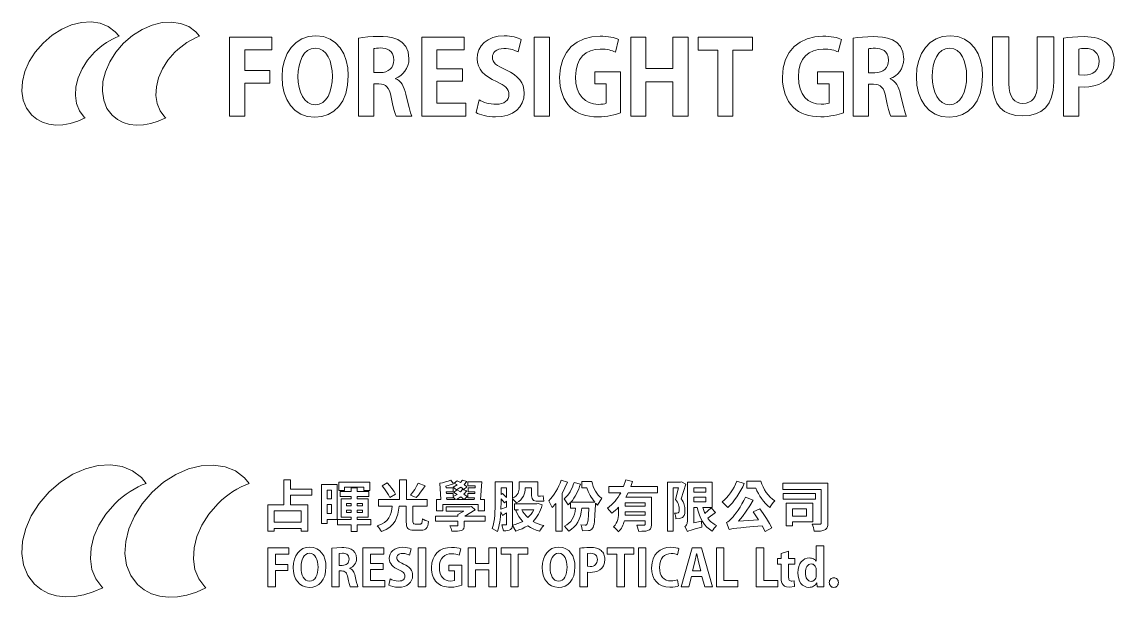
# Model space of a CAD drawing. Header units: centimetres. Extents: x -13.8 to 12.7, y -7.3 to 7.6.
# Drawn here: x -13.78 to -2.65, y -7.26 to -1.4 of the extents above; entities that cross this region are included whole.
import ezdxf

# ---------------------------------------------------------------- set-up
doc = ezdxf.new("R2010")
doc.units = ezdxf.units.CM
doc.header["$MEASUREMENT"] = 0
doc.layers.add('layer 1', color=7, linetype='Continuous')

msp = doc.modelspace()

# ---------------------------------------------------------------- linework, layer by layer
at = {"layer": 'layer 1', "color": 250, "lineweight": 9}
for points in [[(-13.14205, -2.36544), (-13.19053, -2.30147), (-13.2206, -2.22688), (-13.23269, -2.14429), (-13.22721, -2.05638), (-13.2046, -1.96578), (-13.16528, -1.87516), (-13.10967, -1.78717), (-13.0382, -1.70445), (-13.00925, -1.67702), (-12.97942, -1.65162), (-12.94881, -1.62824), (-12.91755, -1.60692), (-12.88576, -1.58768), (-12.85354, -1.57052), (-12.82103, -1.55548), (-12.78832, -1.54257), (-12.82708, -1.49597), (-12.89821, -1.44222), (-12.9812, -1.40885), (-13.07309, -1.39539), (-13.17091, -1.40141), (-13.27172, -1.42644), (-13.37254, -1.47002), (-13.47043, -1.5317), (-13.56242, -1.61101), (-13.64191, -1.70299), (-13.70374, -1.80082), (-13.74745, -1.90158), (-13.77258, -2.0023), (-13.77864, -2.10003), (-13.7652, -2.19182), (-13.73178, -2.27472), (-13.67793, -2.34577), (-13.62593, -2.38787), (-13.56693, -2.41853), (-13.50213, -2.43791), (-13.43277, -2.44623), (-13.36008, -2.44368), (-13.28529, -2.43044), (-13.20959, -2.40671), (-13.13425, -2.37269), (-13.14205, -2.36544)], [(-12.32202, -2.36565), (-12.37053, -2.30171), (-12.40062, -2.2271), (-12.41274, -2.1445), (-12.40728, -2.05655), (-12.38467, -1.96592), (-12.34534, -1.87528), (-12.28969, -1.78726), (-12.21817, -1.70455), (-12.18937, -1.67717), (-12.15961, -1.65182), (-12.12904, -1.62849), (-12.09781, -1.6072), (-12.06602, -1.58796), (-12.03383, -1.57079), (-12.00137, -1.55569), (-11.96878, -1.54269), (-12.00615, -1.49765), (-12.07729, -1.44388), (-12.16029, -1.4105), (-12.25218, -1.39707), (-12.35004, -1.40311), (-12.45086, -1.42817), (-12.55172, -1.47177), (-12.64965, -1.53345), (-12.74168, -1.61276), (-12.82111, -1.70461), (-12.88289, -1.80238), (-12.92657, -1.90311), (-12.95167, -2.00382), (-12.95775, -2.10157), (-12.94434, -2.19337), (-12.91097, -2.27629), (-12.85719, -2.34735), (-12.80518, -2.38955), (-12.7461, -2.42024), (-12.6812, -2.43963), (-12.61172, -2.44791), (-12.5389, -2.44529), (-12.46399, -2.43197), (-12.38822, -2.40815), (-12.31285, -2.37404), (-12.32202, -2.36565)], [(-11.66241, -2.35446), (-11.66241, -1.54967), (-11.23143, -1.54967), (-11.23143, -1.67941), (-11.50765, -1.67941), (-11.50765, -1.89196), (-11.25026, -1.89196), (-11.25026, -2.01847), (-11.50765, -2.01847), (-11.50765, -2.35446), (-11.66241, -2.35446)], [(-10.45189, -1.94222), (-10.45841, -2.04089), (-10.47729, -2.12666), (-10.50754, -2.19946), (-10.54817, -2.25919), (-10.59816, -2.3058), (-10.65652, -2.33918), (-10.72225, -2.35927), (-10.79434, -2.36599), (-10.86958, -2.35789), (-10.93587, -2.33454), (-10.99286, -2.29738), (-11.04024, -2.24784), (-11.07768, -2.18735), (-11.10482, -2.11735), (-11.12136, -2.03925), (-11.12694, -1.95451), (-11.1208, -1.86751), (-11.10283, -1.78779), (-11.07369, -1.71669), (-11.03405, -1.65552), (-10.98456, -1.60563), (-10.9259, -1.56836), (-10.85871, -1.54501), (-10.78368, -1.53694), (-10.70554, -1.54554), (-10.63796, -1.57004), (-10.58091, -1.6085), (-10.53434, -1.65898), (-10.49819, -1.71954), (-10.47243, -1.78823), (-10.45701, -1.86309), (-10.45189, -1.94222)], [(-9.9714, -1.97449), (-9.9513, -1.98419), (-9.93343, -1.99689), (-9.91764, -2.01253), (-9.90377, -2.03105), (-9.89168, -2.05237), (-9.88119, -2.07642), (-9.87215, -2.10316), (-9.86442, -2.1325), (-9.84758, -2.20306), (-9.83181, -2.26778), (-9.82442, -2.29598), (-9.8174, -2.32036), (-9.81079, -2.34011), (-9.80463, -2.35446), (-9.96397, -2.35446), (-9.97402, -2.32858), (-9.98639, -2.28696), (-10.00011, -2.23141), (-10.01422, -2.16372), (-10.02266, -2.12817), (-10.0325, -2.09885), (-10.0441, -2.07527), (-10.05782, -2.05701), (-10.07398, -2.04359), (-10.09298, -2.03457), (-10.11514, -2.02948), (-10.14082, -2.0279), (-10.19317, -2.0279), (-10.19317, -2.35446), (-10.34659, -2.35446), (-10.34659, -1.55998), (-10.30291, -1.55339), (-10.25268, -1.54815), (-10.19762, -1.54466), (-10.13948, -1.5434), (-10.0972, -1.54435), (-10.04885, -1.54872), (-9.99803, -1.55871), (-9.94837, -1.57659), (-9.90347, -1.60458), (-9.86693, -1.64491), (-9.84235, -1.69983), (-9.83337, -1.77156), (-9.8362, -1.80712), (-9.84433, -1.84008), (-9.85716, -1.87022), (-9.87411, -1.89733), (-9.89459, -1.9212), (-9.91802, -1.94164), (-9.94382, -1.95842), (-9.9714, -1.97134), (-9.9714, -1.97449)], [(-9.2541, -2.35446), (-9.70393, -2.35446), (-9.70393, -1.54967), (-9.27085, -1.54967), (-9.27085, -1.67941), (-9.54934, -1.67941), (-9.54934, -1.87408), (-9.28665, -1.87408), (-9.28665, -2.00085), (-9.54934, -2.00085), (-9.54934, -2.22425), (-9.2541, -2.22425), (-9.2541, -2.35446)], [(-8.72152, -1.70133), (-8.74689, -1.6897), (-8.7796, -1.67854), (-8.79857, -1.67386), (-8.8192, -1.67015), (-8.84144, -1.66772), (-8.86524, -1.66684), (-8.89376, -1.66882), (-8.91816, -1.67442), (-8.93853, -1.68312), (-8.95497, -1.69445), (-8.96758, -1.70788), (-8.97648, -1.72291), (-8.98173, -1.73903), (-8.98346, -1.75575), (-8.98156, -1.77589), (-8.97571, -1.7937), (-8.96569, -1.80977), (-8.95129, -1.82469), (-8.93228, -1.83905), (-8.90845, -1.85344), (-8.87957, -1.86844), (-8.84543, -1.88464), (-8.80041, -1.90704), (-8.76192, -1.93118), (-8.72978, -1.95723), (-8.70383, -1.98535), (-8.68393, -2.01572), (-8.66991, -2.04853), (-8.66162, -2.08394), (-8.65889, -2.12211), (-8.66381, -2.1728), (-8.67838, -2.21916), (-8.70231, -2.26044), (-8.73531, -2.29589), (-8.7771, -2.32476), (-8.82737, -2.34631), (-8.88585, -2.35978), (-8.95224, -2.36444), (-8.98203, -2.36348), (-9.01139, -2.36072), (-9.03979, -2.35641), (-9.06675, -2.35078), (-9.09174, -2.34406), (-9.11426, -2.33647), (-9.1338, -2.32825), (-9.14984, -2.31963), (-9.11956, -2.19016), (-9.10275, -2.19932), (-9.08391, -2.2078), (-9.06336, -2.21546), (-9.04141, -2.22211), (-9.01838, -2.22758), (-8.99459, -2.23169), (-8.97034, -2.23429), (-8.94597, -2.2352), (-8.91564, -2.23332), (-8.88923, -2.22786), (-8.86677, -2.21908), (-8.8483, -2.20726), (-8.83387, -2.19265), (-8.82351, -2.17552), (-8.81726, -2.15615), (-8.81517, -2.13479), (-8.81699, -2.11419), (-8.82256, -2.09543), (-8.832, -2.07821), (-8.84549, -2.0622), (-8.86318, -2.04708), (-8.88521, -2.03255), (-8.91173, -2.01826), (-8.9429, -2.00392), (-8.9861, -1.98319), (-9.02468, -1.96024), (-9.05828, -1.93497), (-9.08654, -1.90733), (-9.10913, -1.87724), (-9.1257, -1.84464), (-9.1359, -1.80943), (-9.13937, -1.77156), (-9.13459, -1.72363), (-9.1205, -1.6794), (-9.09749, -1.63971), (-9.06594, -1.60536), (-9.02623, -1.57721), (-8.97875, -1.55608), (-8.92388, -1.54279), (-8.86201, -1.53818), (-8.83432, -1.53897), (-8.80826, -1.54124), (-8.78389, -1.54477), (-8.76126, -1.54938), (-8.74043, -1.5549), (-8.72146, -1.56109), (-8.70443, -1.5678), (-8.68936, -1.57481), (-8.72152, -1.70133)], [(-8.55623, -1.54967), (-8.40165, -1.54967), (-8.40165, -2.35446), (-8.55623, -2.35446), (-8.55623, -1.54967)], [(-7.67697, -2.32294), (-7.69665, -2.32985), (-7.71992, -2.33679), (-7.74629, -2.34348), (-7.77522, -2.34962), (-7.80619, -2.3549), (-7.83869, -2.35905), (-7.87219, -2.36176), (-7.90618, -2.36272), (-7.95065, -2.36124), (-7.99246, -2.35676), (-8.03165, -2.34923), (-8.06826, -2.33861), (-8.10233, -2.32486), (-8.13392, -2.30792), (-8.16307, -2.28776), (-8.18981, -2.26432), (-8.21427, -2.23689), (-8.2359, -2.20583), (-8.25454, -2.17141), (-8.27009, -2.13392), (-8.28241, -2.09363), (-8.29137, -2.0508), (-8.29684, -2.00573), (-8.29869, -1.95868), (-8.29045, -1.86262), (-8.26676, -1.77867), (-8.22917, -1.70706), (-8.1792, -1.64799), (-8.11839, -1.60168), (-8.04829, -1.56833), (-7.97044, -1.54817), (-7.88637, -1.54141), (-7.85635, -1.54206), (-7.82782, -1.54396), (-7.80093, -1.54698), (-7.77588, -1.551), (-7.75284, -1.55591), (-7.73199, -1.56159), (-7.71349, -1.56794), (-7.69752, -1.57481), (-7.73046, -1.70246), (-7.74464, -1.69635), (-7.7599, -1.69075), (-7.77641, -1.68574), (-7.79436, -1.68142), (-7.81392, -1.67789), (-7.83528, -1.67526), (-7.85861, -1.6736), (-7.8841, -1.67303), (-7.93609, -1.6772), (-7.98395, -1.68985), (-8.02683, -1.71118), (-8.06387, -1.7414), (-8.09418, -1.78075), (-8.11691, -1.82941), (-8.13118, -1.8876), (-8.13613, -1.95554), (-8.13161, -2.02116), (-8.11855, -2.07806), (-8.09773, -2.12626), (-8.06991, -2.16572), (-8.03584, -2.19643), (-7.99631, -2.21839), (-7.95207, -2.23157), (-7.90389, -2.23597), (-7.87751, -2.23501), (-7.85517, -2.23243), (-7.83731, -2.22869), (-7.82431, -2.22425), (-7.82431, -2.0279), (-7.94063, -2.0279), (-7.94063, -1.90527), (-7.67697, -1.90527), (-7.67697, -2.32294)], [(-6.98926, -2.35446), (-7.14423, -2.35446), (-7.14423, -2.00781), (-7.41872, -2.00781), (-7.41872, -2.35446), (-7.57331, -2.35446), (-7.57331, -1.54967), (-7.41872, -1.54967), (-7.41872, -1.87094), (-7.14423, -1.87094), (-7.14423, -1.54967), (-6.98926, -1.54967), (-6.98926, -2.35446)], [(-6.33415, -1.6835), (-6.53307, -1.6835), (-6.53307, -2.35446), (-6.68765, -2.35446), (-6.68765, -1.6835), (-6.88564, -1.6835), (-6.88564, -1.54967), (-6.33415, -1.54967), (-6.33415, -1.6835)], [(-5.40563, -2.32234), (-5.42531, -2.32925), (-5.44858, -2.33619), (-5.47495, -2.34288), (-5.50388, -2.34902), (-5.53485, -2.35431), (-5.56735, -2.35846), (-5.60085, -2.36116), (-5.63484, -2.36213), (-5.67932, -2.36064), (-5.72112, -2.35616), (-5.76031, -2.34863), (-5.79692, -2.33802), (-5.831, -2.32425), (-5.86259, -2.30732), (-5.89174, -2.28715), (-5.91848, -2.26371), (-5.94294, -2.23628), (-5.96457, -2.20522), (-5.98321, -2.17081), (-5.99876, -2.13331), (-6.01108, -2.09302), (-6.02004, -2.0502), (-6.02551, -2.00512), (-6.02736, -1.95808), (-6.01912, -1.86201), (-5.99543, -1.77806), (-5.95784, -1.70645), (-5.90787, -1.64739), (-5.84706, -1.60107), (-5.77696, -1.56773), (-5.6991, -1.54757), (-5.61503, -1.5408), (-5.58501, -1.54146), (-5.55648, -1.54335), (-5.52959, -1.54637), (-5.50455, -1.55039), (-5.48151, -1.5553), (-5.46065, -1.56099), (-5.44215, -1.56732), (-5.42619, -1.5742), (-5.45912, -1.70185), (-5.4733, -1.69575), (-5.48856, -1.69014), (-5.50507, -1.68513), (-5.52302, -1.68082), (-5.54258, -1.67729), (-5.56394, -1.67465), (-5.58728, -1.67299), (-5.61276, -1.67242), (-5.66475, -1.67659), (-5.71262, -1.68923), (-5.7555, -1.71056), (-5.79253, -1.7408), (-5.82285, -1.78013), (-5.84557, -1.82879), (-5.85984, -1.88699), (-5.86479, -1.95493), (-5.86027, -2.02054), (-5.84721, -2.07746), (-5.82639, -2.12565), (-5.79857, -2.16511), (-5.76451, -2.19582), (-5.72497, -2.21778), (-5.68073, -2.23097), (-5.63255, -2.23536), (-5.60617, -2.23441), (-5.58384, -2.23183), (-5.56597, -2.22809), (-5.55298, -2.22365), (-5.55298, -2.02728), (-5.6693, -2.02728), (-5.6693, -1.90467), (-5.40563, -1.90467), (-5.40563, -2.32234)], [(-4.93017, -1.97702), (-4.91007, -1.98672), (-4.8922, -1.99942), (-4.87641, -2.01506), (-4.86256, -2.03357), (-4.85045, -2.05489), (-4.83996, -2.07895), (-4.83093, -2.10569), (-4.82319, -2.13503), (-4.80635, -2.20559), (-4.79059, -2.27032), (-4.78319, -2.29852), (-4.77617, -2.32289), (-4.76956, -2.34265), (-4.7634, -2.357), (-4.92274, -2.357), (-4.9328, -2.33111), (-4.94516, -2.28949), (-4.95888, -2.23394), (-4.97299, -2.16625), (-4.98143, -2.1307), (-4.99128, -2.10137), (-5.00288, -2.0778), (-5.01659, -2.05953), (-5.03276, -2.04611), (-5.05175, -2.03709), (-5.07391, -2.032), (-5.09959, -2.03042), (-5.15195, -2.03042), (-5.15195, -2.357), (-5.30538, -2.357), (-5.30538, -1.5625), (-5.2617, -1.55592), (-5.21146, -1.55067), (-5.1564, -1.54719), (-5.09827, -1.54593), (-5.05598, -1.54688), (-5.00762, -1.55124), (-4.95681, -1.56124), (-4.90715, -1.57912), (-4.86224, -1.6071), (-4.8257, -1.64743), (-4.80113, -1.70235), (-4.79214, -1.77408), (-4.79497, -1.80964), (-4.8031, -1.84261), (-4.81593, -1.87274), (-4.83288, -1.89986), (-4.85337, -1.92373), (-4.87679, -1.94417), (-4.90259, -1.96095), (-4.93017, -1.97387), (-4.93017, -1.97702)], [(-3.98813, -1.94222), (-3.99463, -2.04089), (-4.01348, -2.12666), (-4.04367, -2.19946), (-4.08422, -2.25919), (-4.13414, -2.3058), (-4.19244, -2.33918), (-4.25812, -2.35927), (-4.3302, -2.36599), (-4.4055, -2.35789), (-4.47185, -2.33454), (-4.52891, -2.29738), (-4.57635, -2.24784), (-4.61383, -2.18735), (-4.64101, -2.11735), (-4.65756, -2.03925), (-4.66315, -1.95451), (-4.65704, -1.86751), (-4.63911, -1.78779), (-4.61002, -1.71668), (-4.57043, -1.65552), (-4.52097, -1.60563), (-4.4623, -1.56835), (-4.39507, -1.545), (-4.31992, -1.53693), (-4.24161, -1.54553), (-4.17396, -1.57004), (-4.11689, -1.6085), (-4.07036, -1.65898), (-4.03429, -1.71953), (-4.0086, -1.78822), (-3.99324, -1.86309), (-3.98813, -1.94222)], [(-3.43015, -1.54874), (-3.43015, -2.02374), (-3.43271, -2.07358), (-3.44024, -2.11585), (-3.4525, -2.15083), (-3.46923, -2.17882), (-3.49023, -2.2001), (-3.51522, -2.21494), (-3.544, -2.22364), (-3.5763, -2.22647), (-3.6072, -2.22355), (-3.63512, -2.21464), (-3.65967, -2.19954), (-3.68054, -2.17803), (-3.69737, -2.14991), (-3.70982, -2.11496), (-3.71755, -2.07297), (-3.7202, -2.02374), (-3.7202, -1.54874), (-3.88787, -1.54874), (-3.88787, -2.01013), (-3.88272, -2.09274), (-3.86746, -2.16354), (-3.84241, -2.22279), (-3.80786, -2.27073), (-3.76412, -2.3076), (-3.7115, -2.33364), (-3.65031, -2.34908), (-3.58084, -2.35417), (-3.51055, -2.349), (-3.44792, -2.33333), (-3.39347, -2.307), (-3.34773, -2.26982), (-3.31122, -2.22163), (-3.28449, -2.16223), (-3.26806, -2.09144), (-3.26247, -2.00909), (-3.26247, -1.54874), (-3.43015, -1.54874)], [(-3.1622, -1.5625), (-3.12092, -1.55592), (-3.07258, -1.55067), (-3.01699, -1.54719), (-2.95396, -1.54593), (-2.91708, -1.54686), (-2.88256, -1.54969), (-2.85039, -1.55448), (-2.82057, -1.56129), (-2.7931, -1.57018), (-2.76798, -1.58118), (-2.7452, -1.59436), (-2.72476, -1.60979), (-2.70776, -1.62619), (-2.69258, -1.64465), (-2.67933, -1.66501), (-2.66817, -1.68711), (-2.65925, -1.7108), (-2.65269, -1.73591), (-2.64865, -1.76228), (-2.64727, -1.78977), (-2.65543, -1.8647), (-2.67795, -1.92501), (-2.71193, -1.97211), (-2.75447, -2.00746), (-2.80266, -2.03247), (-2.85359, -2.04857), (-2.90436, -2.05718), (-2.95206, -2.05973), (-3.00819, -2.05565), (-3.00819, -2.357), (-3.1622, -2.357), (-3.1622, -1.5625)], [(-10.96453, -1.95156), (-10.96168, -2.00925), (-10.9532, -2.06313), (-10.93917, -2.11199), (-10.91968, -2.15463), (-10.89484, -2.18988), (-10.86471, -2.21654), (-10.82941, -2.2334), (-10.78901, -2.23929), (-10.74833, -2.23343), (-10.71296, -2.21663), (-10.68295, -2.19), (-10.65831, -2.15466), (-10.63909, -2.11172), (-10.62532, -2.06232), (-10.61703, -2.00757), (-10.61426, -1.9486), (-10.61687, -1.89392), (-10.62476, -1.84171), (-10.63802, -1.79347), (-10.65674, -1.75068), (-10.68099, -1.71481), (-10.71087, -1.68736), (-10.74648, -1.66979), (-10.78788, -1.66361), (-10.83029, -1.66994), (-10.86664, -1.68787), (-10.89707, -1.71584), (-10.92168, -1.75229), (-10.94062, -1.79565), (-10.95398, -1.84435), (-10.96192, -1.89685), (-10.96453, -1.95156)], [(-10.12901, -1.91271), (-10.09781, -1.91037), (-10.07002, -1.90353), (-10.0459, -1.8925), (-10.02564, -1.8776), (-10.00949, -1.85912), (-9.99767, -1.83735), (-9.99041, -1.8126), (-9.98794, -1.78518), (-9.99138, -1.75005), (-10.00093, -1.72204), (-10.01545, -1.70041), (-10.03376, -1.6844), (-10.05473, -1.67325), (-10.07719, -1.66623), (-10.09999, -1.66256), (-10.12197, -1.66151), (-10.14575, -1.6619), (-10.16563, -1.66312), (-10.18148, -1.66518), (-10.19317, -1.66809), (-10.19317, -1.91271), (-10.12901, -1.91271)], [(-5.08779, -1.91524), (-5.05658, -1.91289), (-5.02881, -1.90606), (-5.00467, -1.89503), (-4.98441, -1.88013), (-4.96826, -1.86164), (-4.95645, -1.83987), (-4.94919, -1.81513), (-4.94672, -1.7877), (-4.95017, -1.75257), (-4.95971, -1.72456), (-4.97423, -1.70293), (-4.99254, -1.68692), (-5.01351, -1.67578), (-5.03597, -1.66876), (-5.05877, -1.66509), (-5.08076, -1.66403), (-5.10453, -1.66443), (-5.12441, -1.66564), (-5.14026, -1.66769), (-5.15195, -1.67061), (-5.15195, -1.91524), (-5.08779, -1.91524)], [(-4.50078, -1.95156), (-4.4979, -2.00925), (-4.48934, -2.06313), (-4.47522, -2.11199), (-4.45564, -2.15463), (-4.43074, -2.18988), (-4.40063, -2.21654), (-4.36543, -2.2334), (-4.32525, -2.23929), (-4.28468, -2.23343), (-4.24937, -2.21663), (-4.21935, -2.19), (-4.1947, -2.15466), (-4.17543, -2.11172), (-4.16162, -2.06232), (-4.15329, -2.00757), (-4.15051, -1.9486), (-4.15311, -1.89392), (-4.16095, -1.84171), (-4.17414, -1.79347), (-4.19279, -1.75067), (-4.21698, -1.71481), (-4.24679, -1.68735), (-4.28235, -1.66978), (-4.32374, -1.6636), (-4.36638, -1.66993), (-4.40289, -1.68786), (-4.43339, -1.71584), (-4.45802, -1.75229), (-4.47694, -1.79565), (-4.49029, -1.84435), (-4.49818, -1.89685), (-4.50078, -1.95156)], [(-3.00819, -1.93408), (-2.95396, -1.93836), (-2.91969, -1.93584), (-2.88938, -1.92847), (-2.86323, -1.91651), (-2.84142, -1.90021), (-2.82414, -1.87985), (-2.81156, -1.85569), (-2.80388, -1.82799), (-2.80128, -1.79701), (-2.80378, -1.76674), (-2.8111, -1.74035), (-2.82299, -1.71787), (-2.83916, -1.69938), (-2.85937, -1.68491), (-2.88335, -1.67451), (-2.91085, -1.66824), (-2.94159, -1.66613), (-2.9634, -1.66669), (-2.98161, -1.66812), (-2.99645, -1.67011), (-3.00819, -1.67232), (-3.00819, -1.93408)], [(-12.96371, -7.14956), (-13.02576, -7.06769), (-13.06425, -6.9722), (-13.07971, -6.8665), (-13.07271, -6.75397), (-13.04376, -6.63801), (-12.99344, -6.52201), (-12.92227, -6.40938), (-12.83079, -6.3035), (-12.79373, -6.2684), (-12.75554, -6.23588), (-12.71636, -6.20597), (-12.67636, -6.17867), (-12.63565, -6.15404), (-12.59442, -6.13208), (-12.5528, -6.11284), (-12.51094, -6.09631), (-12.56055, -6.03666), (-12.6516, -5.96786), (-12.75782, -5.92514), (-12.87543, -5.90792), (-13.00065, -5.91563), (-13.12968, -5.94766), (-13.25874, -6.00344), (-13.38403, -6.08238), (-13.50178, -6.18391), (-13.60352, -6.30163), (-13.68267, -6.42686), (-13.73862, -6.55583), (-13.77078, -6.68475), (-13.77854, -6.80985), (-13.76134, -6.92734), (-13.71856, -7.03345), (-13.64963, -7.12439), (-13.58307, -7.17828), (-13.50754, -7.21751), (-13.42461, -7.24233), (-13.33584, -7.25298), (-13.2428, -7.24972), (-13.14705, -7.23277), (-13.05017, -7.2024), (-12.95372, -7.15886), (-12.96371, -7.14956)], [(-11.91407, -7.14984), (-11.97616, -7.06799), (-12.01469, -6.9725), (-12.03019, -6.86677), (-12.0232, -6.7542), (-11.99427, -6.6382), (-11.94392, -6.52216), (-11.87271, -6.40951), (-11.78116, -6.30363), (-11.74428, -6.2686), (-11.7062, -6.23614), (-11.66707, -6.20627), (-11.62708, -6.17903), (-11.5864, -6.15441), (-11.54519, -6.13243), (-11.50364, -6.11311), (-11.46193, -6.09646), (-11.50977, -6.03881), (-11.60083, -5.96997), (-11.70706, -5.92726), (-11.8247, -5.91006), (-11.94993, -5.91781), (-12.079, -5.94987), (-12.2081, -6.00568), (-12.33344, -6.08464), (-12.45124, -6.18615), (-12.5529, -6.30372), (-12.63198, -6.42886), (-12.68789, -6.55779), (-12.72003, -6.68671), (-12.72781, -6.81181), (-12.71064, -6.92933), (-12.66793, -7.03546), (-12.59909, -7.12641), (-12.53251, -7.18043), (-12.4569, -7.21972), (-12.37383, -7.24454), (-12.28489, -7.25513), (-12.19169, -7.25178), (-12.09581, -7.23473), (-11.99882, -7.20424), (-11.90234, -7.16057), (-11.91407, -7.14984)], [(-10.82479, -6.21751), (-10.82479, -6.15468), (-11.03963, -6.15468), (-11.03963, -6.06157), (-11.10861, -6.06157), (-11.10861, -6.31455), (-11.27185, -6.31455), (-11.27185, -6.58323), (-11.20622, -6.58323), (-11.20622, -6.55519), (-10.93361, -6.55519), (-10.93361, -6.58155), (-10.86462, -6.58155), (-10.86462, -6.31455), (-11.03963, -6.31455), (-11.03963, -6.21751), (-10.82479, -6.21751)], [(-10.56485, -6.10645), (-10.72472, -6.10645), (-10.72472, -6.50583), (-10.66638, -6.50583), (-10.66638, -6.46264), (-10.56485, -6.46264), (-10.56485, -6.10645)], [(-10.48969, -6.13337), (-10.29448, -6.13337), (-10.29448, -6.17039), (-10.23166, -6.17039), (-10.23166, -6.08233), (-10.54914, -6.08233), (-10.54914, -6.17039), (-10.48969, -6.17039), (-10.48969, -6.13337)], [(-9.77091, -6.51031), (-9.78237, -6.50964), (-9.789, -6.50667), (-9.79205, -6.4999), (-9.79278, -6.48788), (-9.79278, -6.32689), (-9.64751, -6.32689), (-9.64751, -6.26182), (-9.8601, -6.26182), (-9.8601, -6.05933), (-9.93077, -6.05933), (-9.93077, -6.26182), (-10.1428, -6.26182), (-10.1428, -6.32689), (-10.00537, -6.32689), (-10.00903, -6.36018), (-10.01484, -6.39143), (-10.02389, -6.42049), (-10.03728, -6.44729), (-10.05611, -6.47168), (-10.0815, -6.49357), (-10.11451, -6.51284), (-10.15627, -6.52938), (-10.14426, -6.54157), (-10.13257, -6.55659), (-10.12234, -6.57245), (-10.11476, -6.58716), (-10.0669, -6.56576), (-10.02857, -6.54081), (-9.99863, -6.5125), (-9.97593, -6.48101), (-9.95933, -6.44651), (-9.94769, -6.40921), (-9.93986, -6.36928), (-9.9347, -6.32689), (-9.86122, -6.32689), (-9.86122, -6.48844), (-9.86042, -6.5108), (-9.85776, -6.5293), (-9.85284, -6.54418), (-9.8453, -6.55575), (-9.83474, -6.56426), (-9.82075, -6.57), (-9.80297, -6.57324), (-9.781, -6.57426), (-9.71089, -6.57426), (-9.69346, -6.57325), (-9.67886, -6.57), (-9.66679, -6.56414), (-9.65697, -6.55533), (-9.64913, -6.5432), (-9.64297, -6.5274), (-9.63823, -6.50758), (-9.63461, -6.48338), (-9.65032, -6.4792), (-9.66735, -6.47301), (-9.68343, -6.46557), (-9.69631, -6.45759), (-9.69837, -6.48475), (-9.70185, -6.50078), (-9.70443, -6.50546), (-9.70774, -6.50838), (-9.71191, -6.50989), (-9.71706, -6.51031), (-9.77091, -6.51031)], [(-9.96948, -6.20573), (-9.98547, -6.1795), (-10.00657, -6.14985), (-10.03029, -6.11967), (-10.05417, -6.09186), (-10.10747, -6.12271), (-10.08421, -6.1524), (-10.06147, -6.18399), (-10.04168, -6.21452), (-10.02726, -6.24106), (-9.96948, -6.20573)], [(-9.73894, -6.09523), (-9.75532, -6.12599), (-9.7754, -6.15833), (-9.79715, -6.1894), (-9.81859, -6.21638), (-9.76026, -6.2405), (-9.73815, -6.21545), (-9.71468, -6.18603), (-9.691, -6.15398), (-9.66826, -6.12103), (-9.73894, -6.09523)], [(-9.4891, -6.31006), (-9.12898, -6.31006), (-9.12898, -6.37682), (-9.06279, -6.37682), (-9.06279, -6.26182), (-9.1043, -6.26182), (-9.09252, -6.07952), (-9.23331, -6.07952), (-9.23331, -6.12159), (-9.15759, -6.12159), (-9.15871, -6.14011), (-9.22995, -6.14011), (-9.22995, -6.18161), (-9.16152, -6.18161), (-9.16263, -6.20068), (-9.23275, -6.20068), (-9.23275, -6.24219), (-9.16656, -6.24219), (-9.1688, -6.26182), (-9.35054, -6.26182), (-9.30512, -6.23266), (-9.27258, -6.26014), (-9.23948, -6.23097), (-9.27314, -6.20517), (-9.24341, -6.17152), (-9.28716, -6.15862), (-9.3096, -6.18217), (-9.34437, -6.1631), (-9.37522, -6.18947), (-9.34381, -6.20798), (-9.38308, -6.22929), (-9.38308, -6.20068), (-9.45207, -6.20068), (-9.4532, -6.18161), (-9.3842, -6.18161), (-9.3842, -6.14011), (-9.45544, -6.14011), (-9.45656, -6.12383), (-9.38027, -6.10252), (-9.4072, -6.06382), (-9.43271, -6.07244), (-9.46238, -6.08141), (-9.49278, -6.08945), (-9.52051, -6.09523), (-9.51041, -6.26182), (-9.55248, -6.26182), (-9.55248, -6.37682), (-9.4891, -6.37682), (-9.4891, -6.31006)], [(-9.24285, -6.13056), (-9.27202, -6.10813), (-9.24397, -6.07728), (-9.28772, -6.06438), (-9.30791, -6.08681), (-9.34214, -6.06886), (-9.37186, -6.09467), (-9.34157, -6.11149), (-9.3842, -6.13337), (-9.34942, -6.1631), (-9.30399, -6.13505), (-9.27482, -6.15862), (-9.24285, -6.13056)], [(-8.51847, -6.30053), (-8.53081, -6.30333), (-8.7591, -6.30333), (-8.7591, -6.36559), (-8.71872, -6.36559), (-8.7462, -6.37401), (-8.73127, -6.40419), (-8.71429, -6.43249), (-8.69532, -6.45888), (-8.6744, -6.48338), (-8.69836, -6.49569), (-8.72383, -6.50646), (-8.75067, -6.51566), (-8.77873, -6.52321), (-8.77817, -6.51031), (-8.77817, -6.25397), (-8.73947, -6.29548), (-8.71451, -6.28034), (-8.69444, -6.26337), (-8.67878, -6.24492), (-8.66704, -6.22536), (-8.65875, -6.20507), (-8.65341, -6.18441), (-8.65057, -6.16376), (-8.64972, -6.14347), (-8.64972, -6.1429), (-8.58409, -6.1429), (-8.58409, -6.20292), (-8.58353, -6.22166), (-8.58159, -6.23756), (-8.57791, -6.25073), (-8.5721, -6.26126), (-8.5638, -6.26927), (-8.55262, -6.27486), (-8.53819, -6.27814), (-8.52014, -6.27921), (-8.49154, -6.27921), (-8.45956, -6.27585), (-8.46461, -6.22255), (-8.4921, -6.22649), (-8.51397, -6.22649), (-8.51804, -6.22527), (-8.52042, -6.22137), (-8.52155, -6.21442), (-8.52183, -6.20404), (-8.52183, -6.0812), (-8.7103, -6.0812), (-8.7103, -6.14122), (-8.71073, -6.15505), (-8.71239, -6.16909), (-8.7158, -6.18316), (-8.72152, -6.19711), (-8.73007, -6.21077), (-8.74201, -6.22397), (-8.75786, -6.23655), (-8.77817, -6.24836), (-8.77817, -6.08064), (-8.95487, -6.08064), (-8.95487, -6.28426), (-8.955, -6.31607), (-8.95559, -6.35), (-8.95694, -6.38529), (-8.95935, -6.42112), (-8.96313, -6.45676), (-8.96859, -6.4914), (-8.97602, -6.52428), (-8.98572, -6.55463), (-8.93242, -6.58491), (-8.92497, -6.5634), (-8.91855, -6.54029), (-8.91309, -6.51589), (-8.90852, -6.49047), (-8.90174, -6.43781), (-8.89765, -6.38466), (-8.88138, -6.42505), (-8.83819, -6.39756), (-8.83819, -6.50919), (-8.83864, -6.51343), (-8.84008, -6.5162), (-8.84269, -6.51771), (-8.8466, -6.51817), (-8.887, -6.51761), (-8.87016, -6.57987), (-8.84761, -6.57944), (-8.82852, -6.57769), (-8.81259, -6.57395), (-8.79949, -6.56753), (-8.7908, -6.56025), (-8.78469, -6.55097), (-8.7808, -6.5396), (-8.77873, -6.52602), (-8.74564, -6.58155), (-8.71242, -6.5707), (-8.68092, -6.55821), (-8.65121, -6.54393), (-8.62336, -6.5277), (-8.59662, -6.54482), (-8.56769, -6.55995), (-8.53643, -6.57298), (-8.50275, -6.58379), (-8.49436, -6.5694), (-8.48355, -6.55364), (-8.47168, -6.53852), (-8.46013, -6.52602), (-8.48977, -6.51804), (-8.51797, -6.50842), (-8.54461, -6.49723), (-8.5695, -6.48451), (-8.554, -6.46796), (-8.53949, -6.45025), (-8.52604, -6.43131), (-8.51369, -6.4111), (-8.5025, -6.38954), (-8.49252, -6.36658), (-8.4838, -6.34217), (-8.47639, -6.31623), (-8.51847, -6.30053)], [(-8.28096, -6.06269), (-8.29244, -6.09269), (-8.30568, -6.1223), (-8.32044, -6.15119), (-8.3365, -6.17901), (-8.35359, -6.20545), (-8.37151, -6.23016), (-8.39001, -6.2528), (-8.40885, -6.27304), (-8.37295, -6.3426), (-8.33762, -6.30109), (-8.33762, -6.58379), (-8.27199, -6.58379), (-8.27199, -6.19956), (-8.21814, -6.08289), (-8.28096, -6.06269)], [(-8.07173, -6.07728), (-8.07173, -6.14122), (-8.02181, -6.14122), (-8.0061, -6.18004), (-7.98697, -6.21828), (-7.97623, -6.23681), (-7.96478, -6.25473), (-7.95266, -6.27192), (-7.93991, -6.28819), (-8.18392, -6.28819), (-8.16816, -6.26907), (-8.15328, -6.24846), (-8.13935, -6.22651), (-8.12643, -6.20341), (-8.11455, -6.17935), (-8.10378, -6.15448), (-8.09417, -6.129), (-8.08576, -6.10308), (-8.15138, -6.08625), (-8.15928, -6.11119), (-8.16864, -6.13541), (-8.17938, -6.15869), (-8.19142, -6.18084), (-8.2047, -6.20164), (-8.21914, -6.2209), (-8.23468, -6.23841), (-8.25123, -6.25397), (-8.21028, -6.31567), (-8.18729, -6.29211), (-8.18729, -6.34989), (-8.13568, -6.34989), (-8.14074, -6.38181), (-8.14804, -6.41112), (-8.15779, -6.43782), (-8.17017, -6.46193), (-8.18541, -6.48347), (-8.20368, -6.50245), (-8.22518, -6.51887), (-8.25011, -6.53275), (-8.2058, -6.58212), (-8.17707, -6.56355), (-8.15217, -6.54228), (-8.13088, -6.51815), (-8.11297, -6.49103), (-8.0982, -6.46078), (-8.08637, -6.42727), (-8.07725, -6.39035), (-8.07061, -6.34989), (-7.99994, -6.34989), (-8.00387, -6.41996), (-8.00829, -6.46838), (-8.01074, -6.48552), (-8.01343, -6.4985), (-8.01636, -6.50775), (-8.01957, -6.51368), (-8.02331, -6.51751), (-8.02722, -6.51992), (-8.03164, -6.52117), (-8.03696, -6.52153), (-8.08295, -6.51929), (-8.07645, -6.53302), (-8.07131, -6.54874), (-8.06765, -6.56488), (-8.06556, -6.57987), (-8.00274, -6.57762), (-7.99091, -6.57497), (-7.98045, -6.57069), (-7.97103, -6.56398), (-7.96236, -6.55406), (-7.9567, -6.54446), (-7.95188, -6.53038), (-7.94775, -6.51115), (-7.94419, -6.48612), (-7.93829, -6.4161), (-7.93318, -6.31511), (-7.93263, -6.2966), (-7.91075, -6.31904), (-7.8698, -6.2478), (-7.88753, -6.23276), (-7.90404, -6.21523), (-7.91924, -6.19557), (-7.93298, -6.17411), (-7.94517, -6.1512), (-7.9557, -6.12719), (-7.96445, -6.10243), (-7.97133, -6.07728), (-8.07173, -6.07728)], [(-7.29967, -6.19114), (-7.29967, -6.12832), (-7.5734, -6.12832), (-7.55545, -6.07616), (-7.62445, -6.06045), (-7.64688, -6.12832), (-7.79721, -6.12832), (-7.79721, -6.19114), (-7.67549, -6.19114), (-7.68846, -6.2142), (-7.70252, -6.23658), (-7.71769, -6.25811), (-7.73397, -6.27865), (-7.75134, -6.29803), (-7.76983, -6.31609), (-7.78942, -6.33268), (-7.81011, -6.34764), (-7.76636, -6.39925), (-7.7476, -6.38528), (-7.7299, -6.37037), (-7.71304, -6.3546), (-7.6968, -6.33811), (-7.6968, -6.38354), (-7.69707, -6.40342), (-7.69817, -6.42374), (-7.7006, -6.44418), (-7.7048, -6.46445), (-7.71127, -6.48425), (-7.72048, -6.50328), (-7.73289, -6.52123), (-7.74897, -6.5378), (-7.73678, -6.54759), (-7.72296, -6.56143), (-7.71008, -6.57622), (-7.70074, -6.58885), (-7.68847, -6.57756), (-7.67767, -6.56525), (-7.66826, -6.55205), (-7.66014, -6.53808), (-7.65319, -6.52349), (-7.64733, -6.50838), (-7.64246, -6.49292), (-7.63847, -6.47721), (-7.42757, -6.47721), (-7.42757, -6.51087), (-7.42824, -6.51586), (-7.43044, -6.51922), (-7.43442, -6.5212), (-7.44046, -6.52209), (-7.51114, -6.52041), (-7.49094, -6.58491), (-7.45934, -6.58466), (-7.43247, -6.5833), (-7.42071, -6.58193), (-7.41001, -6.57995), (-7.40035, -6.57724), (-7.39166, -6.5737), (-7.38381, -6.56953), (-7.3774, -6.56454), (-7.37233, -6.55865), (-7.36845, -6.55176), (-7.36566, -6.54379), (-7.36382, -6.53465), (-7.3628, -6.52428), (-7.3625, -6.51256), (-7.3625, -6.23546), (-7.62333, -6.23546), (-7.60089, -6.19114), (-7.29967, -6.19114)], [(-7.05656, -6.08008), (-7.06554, -6.08289), (-7.19904, -6.08289), (-7.19904, -6.58379), (-7.1407, -6.58379), (-7.1407, -6.14234), (-7.08629, -6.14234), (-7.11826, -6.25901), (-7.1074, -6.27357), (-7.09864, -6.28776), (-7.09178, -6.3015), (-7.08664, -6.31476), (-7.08299, -6.32746), (-7.08064, -6.33955), (-7.07937, -6.35098), (-7.07899, -6.36167), (-7.07963, -6.37275), (-7.08152, -6.38221), (-7.08468, -6.38967), (-7.0891, -6.39476), (-7.10424, -6.39925), (-7.12836, -6.39869), (-7.12229, -6.4122), (-7.1177, -6.42729), (-7.1148, -6.44239), (-7.11378, -6.4559), (-7.07732, -6.45478), (-7.04591, -6.44244), (-7.03967, -6.43689), (-7.03439, -6.43033), (-7.03003, -6.42274), (-7.02655, -6.41412), (-7.02392, -6.40444), (-7.02209, -6.39369), (-7.02101, -6.38187), (-7.02066, -6.36896), (-7.02101, -6.35624), (-7.02224, -6.34292), (-7.02457, -6.32904), (-7.02824, -6.31462), (-7.03348, -6.2997), (-7.04054, -6.28433), (-7.04965, -6.26851), (-7.06105, -6.25229), (-7.01281, -6.10532), (-7.05656, -6.08008)], [(-6.75366, -6.34652), (-6.8176, -6.40206), (-6.84005, -6.34091), (-6.743, -6.34091), (-6.743, -6.08345), (-6.99655, -6.08345), (-6.99655, -6.48563), (-6.99717, -6.495), (-6.99892, -6.50335), (-7.0016, -6.51073), (-7.00502, -6.51718), (-7.01334, -6.52744), (-7.02234, -6.53443), (-6.99374, -6.5866), (-6.981, -6.57998), (-6.95791, -6.57152), (-6.91683, -6.55938), (-6.85014, -6.54172), (-6.85295, -6.48115), (-6.93091, -6.49853), (-6.93091, -6.34091), (-6.89726, -6.34091), (-6.88647, -6.381), (-6.8737, -6.41869), (-6.85872, -6.45377), (-6.84131, -6.48605), (-6.8212, -6.51534), (-6.79818, -6.54143), (-6.77201, -6.56412), (-6.74244, -6.58323), (-6.73355, -6.56821), (-6.72218, -6.55224), (-6.70986, -6.53733), (-6.69812, -6.52546), (-6.71169, -6.51871), (-6.72463, -6.51111), (-6.73694, -6.50271), (-6.74862, -6.49356), (-6.75966, -6.48369), (-6.77007, -6.47316), (-6.77985, -6.46201), (-6.789, -6.4503), (-6.71047, -6.39364), (-6.75366, -6.34652)], [(-6.49092, -6.07335), (-6.50467, -6.10379), (-6.52051, -6.13386), (-6.53813, -6.1632), (-6.55725, -6.19142), (-6.57757, -6.21818), (-6.59882, -6.2431), (-6.6207, -6.26581), (-6.64293, -6.28594), (-6.58347, -6.34316), (-6.56057, -6.31946), (-6.53755, -6.29286), (-6.51476, -6.26379), (-6.49254, -6.23273), (-6.47123, -6.2001), (-6.45119, -6.16638), (-6.43277, -6.13202), (-6.41632, -6.09747), (-6.49092, -6.07335)], [(-6.38995, -6.07447), (-6.38995, -6.14347), (-6.3002, -6.14347), (-6.28756, -6.17123), (-6.27324, -6.19878), (-6.25729, -6.22578), (-6.23976, -6.25194), (-6.22071, -6.2769), (-6.20018, -6.30036), (-6.17824, -6.32199), (-6.15493, -6.34147), (-6.14443, -6.32425), (-6.13115, -6.3055), (-6.11714, -6.28792), (-6.10444, -6.27416), (-6.12946, -6.25672), (-6.15268, -6.23626), (-6.17402, -6.2132), (-6.19335, -6.18799), (-6.21058, -6.16107), (-6.2256, -6.13289), (-6.23831, -6.10387), (-6.2486, -6.07447), (-6.38995, -6.07447)], [(-5.5646, -6.09467), (-6.02455, -6.09467), (-6.02455, -6.15805), (-5.63303, -6.15805), (-5.63303, -6.49966), (-5.6338, -6.50561), (-5.63626, -6.5094), (-5.6406, -6.51141), (-5.64705, -6.512), (-5.72614, -6.51087), (-5.71902, -6.5277), (-5.71247, -6.54705), (-5.70729, -6.5664), (-5.70427, -6.58323), (-5.66944, -6.58311), (-5.63976, -6.58141), (-5.62682, -6.57974), (-5.61513, -6.5774), (-5.60468, -6.57429), (-5.59545, -6.57034), (-5.5872, -6.5655), (-5.58045, -6.55977), (-5.57508, -6.55303), (-5.57098, -6.54516), (-5.568, -6.53606), (-5.56603, -6.52561), (-5.56493, -6.5137), (-5.5646, -6.50022), (-5.5646, -6.09467)], [(-10.62375, -6.16422), (-10.62375, -6.25397), (-10.66638, -6.25397), (-10.66638, -6.16422), (-10.62375, -6.16422)], [(-10.221, -6.4632), (-10.36011, -6.4632), (-10.36011, -6.43963), (-10.24961, -6.43963), (-10.24961, -6.25453), (-10.36011, -6.25453), (-10.36011, -6.23153), (-10.24288, -6.23153), (-10.24288, -6.17936), (-10.36011, -6.17936), (-10.36011, -6.14234), (-10.42237, -6.14234), (-10.42237, -6.17936), (-10.53344, -6.17936), (-10.53344, -6.23153), (-10.42237, -6.23153), (-10.42237, -6.25453), (-10.52615, -6.25453), (-10.52615, -6.43963), (-10.42237, -6.43963), (-10.42237, -6.4632), (-10.56092, -6.4632), (-10.56092, -6.51761), (-10.42237, -6.51761), (-10.42237, -6.58491), (-10.36011, -6.58491), (-10.36011, -6.51761), (-10.221, -6.51761), (-10.221, -6.4632)], [(-8.83819, -6.14066), (-8.83819, -6.24106), (-8.87914, -6.199), (-8.89484, -6.21021), (-8.89484, -6.14066), (-8.83819, -6.14066)], [(-6.80751, -6.14066), (-6.80751, -6.18441), (-6.93091, -6.18441), (-6.93091, -6.14066), (-6.80751, -6.14066)], [(-5.68912, -6.19787), (-6.01895, -6.19787), (-6.01895, -6.25621), (-5.68912, -6.25621), (-5.68912, -6.19787)], [(-10.66638, -6.4043), (-10.66638, -6.31062), (-10.62375, -6.31062), (-10.62375, -6.4043), (-10.66638, -6.4043)], [(-10.46949, -6.29997), (-10.42237, -6.29997), (-10.42237, -6.32577), (-10.46949, -6.32577), (-10.46949, -6.29997)], [(-10.30851, -6.29997), (-10.30851, -6.32577), (-10.36011, -6.32577), (-10.36011, -6.29997), (-10.30851, -6.29997)], [(-9.0555, -6.42954), (-9.26529, -6.42954), (-9.15815, -6.36503), (-9.19573, -6.33082), (-9.20975, -6.33418), (-9.45376, -6.33418), (-9.45376, -6.38074), (-9.2737, -6.38074), (-9.3354, -6.41328), (-9.3354, -6.42954), (-9.56257, -6.42954), (-9.56257, -6.48227), (-9.3354, -6.48227), (-9.3354, -6.52041), (-9.33598, -6.52457), (-9.33792, -6.52714), (-9.34156, -6.52845), (-9.34718, -6.52882), (-9.41562, -6.52826), (-9.40954, -6.54113), (-9.40363, -6.55547), (-9.39866, -6.57022), (-9.39542, -6.58435), (-9.36592, -6.58414), (-9.34031, -6.58309), (-9.31827, -6.58057), (-9.2995, -6.57594), (-9.29162, -6.57229), (-9.28515, -6.56801), (-9.27999, -6.56297), (-9.27601, -6.55708), (-9.27311, -6.55021), (-9.27118, -6.54226), (-9.2701, -6.53311), (-9.26977, -6.52265), (-9.26977, -6.48227), (-9.0555, -6.48227), (-9.0555, -6.42954)], [(-9.44983, -6.24219), (-9.38308, -6.24219), (-9.38308, -6.23602), (-9.35784, -6.26182), (-9.44871, -6.26182), (-9.44983, -6.24219)], [(-8.89484, -6.25284), (-8.86063, -6.29548), (-8.83819, -6.27752), (-8.83819, -6.33867), (-8.89653, -6.35998), (-8.89484, -6.2837), (-8.89484, -6.25284)], [(-7.42757, -6.32969), (-7.62893, -6.32969), (-7.62893, -6.29436), (-7.42757, -6.29436), (-7.42757, -6.32969)], [(-6.93091, -6.23827), (-6.80751, -6.23827), (-6.80751, -6.28314), (-6.93091, -6.28314), (-6.93091, -6.23827)], [(-6.32432, -6.38466), (-6.27047, -6.46656), (-6.47633, -6.48002), (-6.43579, -6.43208), (-6.3964, -6.37997), (-6.35912, -6.32502), (-6.32488, -6.26855), (-6.40285, -6.23602), (-6.42054, -6.2709), (-6.4398, -6.30513), (-6.45977, -6.33785), (-6.47963, -6.36819), (-6.49851, -6.3953), (-6.51557, -6.41831), (-6.52997, -6.43637), (-6.54084, -6.44861), (-6.55647, -6.46532), (-6.57036, -6.47841), (-6.58352, -6.48782), (-6.59694, -6.49349), (-6.56945, -6.56472), (-6.5582, -6.5612), (-6.54336, -6.55802), (-6.52232, -6.5549), (-6.49246, -6.55155), (-6.4512, -6.54766), (-6.39591, -6.54295), (-6.32401, -6.53714), (-6.23289, -6.52995), (-6.20373, -6.58491), (-6.13473, -6.54846), (-6.15939, -6.50489), (-6.19026, -6.45527), (-6.22449, -6.40387), (-6.25926, -6.35494), (-6.32432, -6.38466)], [(-5.7183, -6.48732), (-5.7183, -6.29772), (-5.99034, -6.29772), (-5.99034, -6.5277), (-5.92527, -6.5277), (-5.92527, -6.48732), (-5.7183, -6.48732)], [(-10.93361, -6.49236), (-11.20622, -6.49236), (-11.20622, -6.37682), (-10.93361, -6.37682), (-10.93361, -6.49236)], [(-10.46949, -6.3942), (-10.46949, -6.36784), (-10.42237, -6.36784), (-10.42237, -6.3942), (-10.46949, -6.3942)], [(-10.30851, -6.3942), (-10.36011, -6.3942), (-10.36011, -6.36784), (-10.30851, -6.36784), (-10.30851, -6.3942)], [(-8.56222, -6.36559), (-8.5746, -6.38797), (-8.58893, -6.40878), (-8.60505, -6.42791), (-8.6228, -6.44525), (-8.64095, -6.42728), (-8.65736, -6.40795), (-8.67178, -6.38735), (-8.68393, -6.36559), (-8.56222, -6.36559)], [(-7.63006, -6.42168), (-7.62893, -6.38522), (-7.42757, -6.38522), (-7.42757, -6.42168), (-7.63006, -6.42168)], [(-5.78392, -6.35494), (-5.78392, -6.4301), (-5.92527, -6.4301), (-5.92527, -6.35494), (-5.78392, -6.35494)], [(-11.27185, -7.14999), (-11.27185, -6.75205), (-11.05874, -6.75205), (-11.05874, -6.81621), (-11.19533, -6.81621), (-11.19533, -6.9213), (-11.06806, -6.9213), (-11.06806, -6.98386), (-11.19533, -6.98386), (-11.19533, -7.14999), (-11.27185, -7.14999)], [(-10.67987, -6.94615), (-10.6831, -6.99494), (-10.69243, -7.03735), (-10.70739, -7.07335), (-10.72748, -7.10289), (-10.7522, -7.12593), (-10.78105, -7.14244), (-10.81355, -7.15237), (-10.84921, -7.15569), (-10.8864, -7.15169), (-10.91917, -7.14014), (-10.94736, -7.12177), (-10.97079, -7.09727), (-10.98929, -7.06736), (-11.00272, -7.03274), (-11.01089, -6.99413), (-11.01366, -6.95223), (-11.01062, -6.90922), (-11.00174, -6.86979), (-10.98733, -6.83464), (-10.96773, -6.8044), (-10.94326, -6.77973), (-10.91425, -6.76129), (-10.88103, -6.74975), (-10.84393, -6.74576), (-10.8053, -6.75001), (-10.77188, -6.76213), (-10.74367, -6.78115), (-10.72064, -6.80611), (-10.70277, -6.83605), (-10.69004, -6.87), (-10.68241, -6.90703), (-10.67987, -6.94615)], [(-10.4357, -6.96211), (-10.42576, -6.96691), (-10.41693, -6.97318), (-10.40912, -6.98093), (-10.40226, -6.99008), (-10.39628, -7.00061), (-10.3911, -7.01251), (-10.38663, -7.02573), (-10.3828, -7.04024), (-10.37448, -7.07514), (-10.36668, -7.10714), (-10.35955, -7.13313), (-10.35324, -7.14999), (-10.43203, -7.14999), (-10.437, -7.1372), (-10.44312, -7.11662), (-10.44989, -7.08915), (-10.45687, -7.05568), (-10.46104, -7.03811), (-10.46591, -7.0236), (-10.47165, -7.01194), (-10.47843, -7.00291), (-10.48642, -6.99628), (-10.49582, -6.99182), (-10.50677, -6.98931), (-10.51947, -6.98852), (-10.54536, -6.98852), (-10.54536, -7.14999), (-10.62122, -7.14999), (-10.62122, -6.75715), (-10.51882, -6.74895), (-10.49791, -6.74943), (-10.474, -6.75159), (-10.44888, -6.75653), (-10.42432, -6.76537), (-10.40211, -6.77921), (-10.38404, -6.79915), (-10.3719, -6.8263), (-10.36745, -6.86177), (-10.36885, -6.87936), (-10.37287, -6.89565), (-10.37922, -6.91055), (-10.3876, -6.92396), (-10.39773, -6.93577), (-10.40931, -6.94587), (-10.42206, -6.95416), (-10.4357, -6.96055), (-10.4357, -6.96211)], [(-10.08102, -7.14999), (-10.30344, -7.14999), (-10.30344, -6.75205), (-10.08931, -6.75205), (-10.08931, -6.81621), (-10.22701, -6.81621), (-10.22701, -6.91247), (-10.09712, -6.91247), (-10.09712, -6.97514), (-10.22701, -6.97514), (-10.22701, -7.08561), (-10.08102, -7.08561), (-10.08102, -7.14999)], [(-9.82781, -6.82704), (-9.84035, -6.82129), (-9.85653, -6.81578), (-9.87611, -6.81163), (-9.89888, -6.81), (-9.91298, -6.81097), (-9.92505, -6.81374), (-9.93512, -6.81805), (-9.94325, -6.82364), (-9.94949, -6.83029), (-9.95388, -6.83771), (-9.95648, -6.84568), (-9.95734, -6.85395), (-9.9564, -6.8639), (-9.9535, -6.87272), (-9.94855, -6.88067), (-9.94143, -6.88805), (-9.93203, -6.89515), (-9.92024, -6.90226), (-9.90596, -6.90968), (-9.88908, -6.91769), (-9.86682, -6.92876), (-9.8478, -6.94069), (-9.8319, -6.95358), (-9.81907, -6.96748), (-9.80923, -6.98251), (-9.8023, -6.99872), (-9.7982, -7.01623), (-9.79685, -7.0351), (-9.79928, -7.06017), (-9.80648, -7.0831), (-9.81832, -7.1035), (-9.83464, -7.12103), (-9.8553, -7.1353), (-9.88016, -7.14596), (-9.90908, -7.15263), (-9.9419, -7.15493), (-9.97115, -7.15308), (-9.99852, -7.14817), (-10.02201, -7.14109), (-10.0396, -7.13277), (-10.02463, -7.06876), (-10.007, -7.07748), (-9.98599, -7.08455), (-9.96283, -7.08929), (-9.93879, -7.09102), (-9.9238, -7.09009), (-9.91074, -7.08739), (-9.89963, -7.08305), (-9.8905, -7.07721), (-9.88337, -7.06998), (-9.87825, -7.06151), (-9.87516, -7.05193), (-9.87413, -7.04137), (-9.87502, -7.03118), (-9.87778, -7.02191), (-9.88245, -7.0134), (-9.88912, -7.00548), (-9.89786, -6.99801), (-9.90875, -6.99082), (-9.92187, -6.98375), (-9.93728, -6.97666), (-9.95865, -6.96642), (-9.97772, -6.95506), (-9.99432, -6.94257), (-10.00831, -6.92891), (-10.01947, -6.91403), (-10.02767, -6.89791), (-10.03271, -6.88049), (-10.03443, -6.86177), (-10.03207, -6.83807), (-10.0251, -6.8162), (-10.01372, -6.79658), (-9.99812, -6.77959), (-9.97848, -6.76567), (-9.955, -6.75523), (-9.92788, -6.74866), (-9.89728, -6.74637), (-9.8707, -6.74788), (-9.84746, -6.75192), (-9.82779, -6.7577), (-9.81191, -6.76449), (-9.82781, -6.82704)], [(-9.73848, -6.75205), (-9.66204, -6.75205), (-9.66204, -7.14999), (-9.73848, -7.14999), (-9.73848, -6.75205)], [(-9.29645, -7.13441), (-9.31769, -7.14126), (-9.34503, -7.14761), (-9.37642, -7.15227), (-9.40979, -7.15408), (-9.43178, -7.15335), (-9.45245, -7.15113), (-9.47183, -7.14741), (-9.48993, -7.14216), (-9.50678, -7.13535), (-9.52239, -7.12698), (-9.53681, -7.11701), (-9.55003, -7.10542), (-9.56213, -7.09186), (-9.57282, -7.0765), (-9.58204, -7.05949), (-9.58973, -7.04094), (-9.59582, -7.02102), (-9.60025, -6.99985), (-9.60297, -6.97756), (-9.60388, -6.9543), (-9.59981, -6.9068), (-9.58809, -6.86529), (-9.5695, -6.82988), (-9.54479, -6.80068), (-9.51472, -6.77777), (-9.48006, -6.76129), (-9.44156, -6.75131), (-9.39999, -6.74797), (-9.37104, -6.74923), (-9.34537, -6.75272), (-9.32366, -6.75795), (-9.30662, -6.76449), (-9.32291, -6.8276), (-9.33747, -6.82181), (-9.3545, -6.8172), (-9.37473, -6.81415), (-9.39888, -6.81305), (-9.42458, -6.81511), (-9.44825, -6.82136), (-9.46945, -6.83191), (-9.48776, -6.84686), (-9.50275, -6.86632), (-9.51399, -6.89037), (-9.52104, -6.91915), (-9.52349, -6.95274), (-9.52125, -6.98519), (-9.5148, -7.01333), (-9.50451, -7.03716), (-9.49075, -7.05667), (-9.4739, -7.07185), (-9.45436, -7.08271), (-9.43248, -7.08922), (-9.40866, -7.0914), (-9.36931, -7.08561), (-9.36931, -6.98852), (-9.42682, -6.98852), (-9.42682, -6.92789), (-9.29645, -6.92789), (-9.29645, -7.13441)], [(-8.94299, -7.14999), (-9.01962, -7.14999), (-9.01962, -6.97859), (-9.15535, -6.97859), (-9.15535, -7.14999), (-9.23178, -7.14999), (-9.23178, -6.75205), (-9.15535, -6.75205), (-9.15535, -6.91091), (-9.01962, -6.91091), (-9.01962, -6.75205), (-8.94299, -6.75205), (-8.94299, -7.14999)], [(-8.62108, -6.81823), (-8.71944, -6.81823), (-8.71944, -7.14999), (-8.79587, -7.14999), (-8.79587, -6.81823), (-8.89377, -6.81823), (-8.89377, -6.75205), (-8.62108, -6.75205), (-8.62108, -6.81823)], [(-8.14187, -6.94615), (-8.14508, -6.99494), (-8.1544, -7.03735), (-8.16933, -7.07335), (-8.18938, -7.10289), (-8.21406, -7.12593), (-8.24289, -7.14244), (-8.27536, -7.15237), (-8.31101, -7.15569), (-8.34825, -7.15169), (-8.38106, -7.14014), (-8.40926, -7.12177), (-8.43272, -7.09727), (-8.45125, -7.06736), (-8.46469, -7.03274), (-8.47288, -6.99413), (-8.47564, -6.95223), (-8.47262, -6.90922), (-8.46375, -6.86979), (-8.44937, -6.83464), (-8.42979, -6.8044), (-8.40533, -6.77973), (-8.37632, -6.76129), (-8.34308, -6.74975), (-8.30593, -6.74576), (-8.2672, -6.75001), (-8.23375, -6.76213), (-8.20554, -6.78115), (-8.18253, -6.80611), (-8.16469, -6.83605), (-8.15199, -6.87), (-8.1444, -6.90703), (-8.14187, -6.94615)], [(-8.0915, -6.75715), (-8.07108, -6.7539), (-8.04718, -6.75131), (-8.0197, -6.74958), (-7.98853, -6.74895), (-7.9703, -6.74942), (-7.95323, -6.75081), (-7.93732, -6.75318), (-7.92258, -6.75655), (-7.90899, -6.76094), (-7.89657, -6.76639), (-7.8853, -6.77291), (-7.87519, -6.78054), (-7.86679, -6.78865), (-7.85929, -6.79777), (-7.85273, -6.80784), (-7.84722, -6.81877), (-7.84281, -6.83048), (-7.83957, -6.8429), (-7.83758, -6.85594), (-7.83689, -6.86953), (-7.84092, -6.90658), (-7.85206, -6.9364), (-7.86886, -6.95969), (-7.88989, -6.97717), (-7.91372, -6.98954), (-7.9389, -6.9975), (-7.96401, -7.00175), (-7.98759, -7.00302), (-8.01535, -7.00099), (-8.01535, -7.14999), (-8.0915, -7.14999), (-8.0915, -6.75715)], [(-7.54038, -6.81823), (-7.63882, -6.81823), (-7.63882, -7.14999), (-7.71536, -7.14999), (-7.71536, -6.81823), (-7.81326, -6.81823), (-7.81326, -6.75205), (-7.54038, -6.75205), (-7.54038, -6.81823)], [(-7.49548, -6.75205), (-7.41875, -6.75205), (-7.41875, -7.14999), (-7.49548, -7.14999), (-7.49548, -6.75205)], [(-7.08696, -7.1401), (-7.10143, -7.14546), (-7.12146, -7.15021), (-7.14628, -7.15363), (-7.17514, -7.15493), (-7.21742, -7.15121), (-7.25455, -7.14042), (-7.28638, -7.12306), (-7.31277, -7.09965), (-7.33355, -7.07071), (-7.34858, -7.03677), (-7.3577, -6.99835), (-7.36078, -6.95595), (-7.35674, -6.90698), (-7.34516, -6.86448), (-7.32692, -6.82847), (-7.30288, -6.79897), (-7.27389, -6.77599), (-7.24081, -6.75955), (-7.2045, -6.74967), (-7.16583, -6.74637), (-7.13645, -6.74784), (-7.11287, -6.75153), (-7.09518, -6.7564), (-7.08347, -6.76138), (-7.09835, -6.82341), (-7.11108, -6.81861), (-7.12585, -6.81453), (-7.14281, -6.81168), (-7.16217, -6.81061), (-7.18612, -6.81273), (-7.20837, -6.81912), (-7.22848, -6.82987), (-7.24597, -6.84506), (-7.26038, -6.86476), (-7.27124, -6.88906), (-7.27811, -6.91803), (-7.28049, -6.95176), (-7.27838, -6.98355), (-7.27218, -7.01134), (-7.26214, -7.03505), (-7.24851, -7.05462), (-7.23151, -7.06997), (-7.21139, -7.08102), (-7.18838, -7.0877), (-7.16273, -7.08994), (-7.14478, -7.0891), (-7.12725, -7.08675), (-7.11128, -7.08313), (-7.09798, -7.07851), (-7.08696, -7.1401)], [(-6.7399, -7.14999), (-6.81991, -7.14999), (-6.84853, -7.0449), (-6.95517, -7.0449), (-6.98247, -7.14999), (-7.06023, -7.14999), (-6.94726, -6.75205), (-6.85088, -6.75205), (-6.7399, -7.14999)], [(-6.48152, -7.14999), (-6.70019, -7.14999), (-6.70019, -6.75205), (-6.62375, -6.75205), (-6.62375, -7.08523), (-6.48152, -7.08523), (-6.48152, -7.14999)], [(-6.07538, -7.14999), (-6.29423, -7.14999), (-6.29423, -6.75205), (-6.21753, -6.75205), (-6.21753, -7.08523), (-6.07538, -7.08523), (-6.07538, -7.14999)], [(-6.04178, -6.80897), (-5.9662, -6.7868), (-5.9662, -6.86177), (-5.90247, -6.86177), (-5.90247, -6.91811), (-5.9662, -6.91811), (-5.9662, -7.0434), (-5.96568, -7.05545), (-5.96413, -7.06568), (-5.96151, -7.07416), (-5.95783, -7.08095), (-5.95305, -7.08612), (-5.94717, -7.08971), (-5.94017, -7.09183), (-5.93203, -7.09252), (-5.90709, -7.08994), (-5.90624, -7.1484), (-5.95735, -7.15493), (-5.98476, -7.15178), (-6.00548, -7.14322), (-6.02046, -7.13054), (-6.03062, -7.11505), (-6.0369, -7.09806), (-6.04023, -7.08088), (-6.04155, -7.06479), (-6.04178, -7.05111), (-6.04178, -6.91811), (-6.07944, -6.91811), (-6.07944, -6.86177), (-6.04178, -6.86177), (-6.04178, -6.80897)], [(-5.60681, -7.06773), (-5.60483, -7.14999), (-5.67222, -7.14999), (-5.67582, -7.10909), (-5.67741, -7.10909), (-5.6837, -7.11926), (-5.69137, -7.12837), (-5.70029, -7.13633), (-5.71033, -7.14305), (-5.72132, -7.14844), (-5.73314, -7.15241), (-5.74563, -7.15486), (-5.75864, -7.15569), (-5.78215, -7.15294), (-5.80358, -7.14496), (-5.82262, -7.1321), (-5.83893, -7.11475), (-5.8522, -7.09331), (-5.86208, -7.06813), (-5.86825, -7.0396), (-5.87038, -7.0081), (-5.86792, -6.97335), (-5.86092, -6.94289), (-5.84991, -6.9168), (-5.83546, -6.89522), (-5.81808, -6.87824), (-5.79834, -6.86598), (-5.77678, -6.85853), (-5.75393, -6.85603), (-5.74177, -6.85667), (-5.73051, -6.85852), (-5.72022, -6.8615), (-5.71091, -6.86548), (-5.70264, -6.87039), (-5.69544, -6.87612), (-5.68938, -6.88256), (-5.68448, -6.88963), (-5.68352, -6.88963), (-5.68352, -6.73394), (-5.60681, -6.73394), (-5.60681, -7.06773)], [(-10.93336, -6.95078), (-10.93195, -6.9793), (-10.92775, -7.00594), (-10.92082, -7.0301), (-10.91118, -7.05118), (-10.89889, -7.06861), (-10.884, -7.08179), (-10.86654, -7.09013), (-10.84656, -7.09304), (-10.82645, -7.09014), (-10.80896, -7.08184), (-10.79412, -7.06867), (-10.78194, -7.05119), (-10.77243, -7.02997), (-10.76562, -7.00554), (-10.76153, -6.97847), (-10.76016, -6.94931), (-10.76145, -6.92227), (-10.76535, -6.89646), (-10.77191, -6.8726), (-10.78116, -6.85144), (-10.79315, -6.83371), (-10.80793, -6.82013), (-10.82553, -6.81144), (-10.846, -6.80839), (-10.86697, -6.81152), (-10.88494, -6.82039), (-10.9, -6.83421), (-10.91217, -6.85224), (-10.92153, -6.87368), (-10.92814, -6.89777), (-10.93207, -6.92373), (-10.93336, -6.95078)], [(-10.51364, -6.93156), (-10.49821, -6.93041), (-10.48448, -6.92703), (-10.47254, -6.92158), (-10.46252, -6.9142), (-10.45454, -6.90507), (-10.44869, -6.8943), (-10.4451, -6.88206), (-10.44388, -6.8685), (-10.44559, -6.85113), (-10.45031, -6.83728), (-10.45748, -6.82658), (-10.46654, -6.81867), (-10.4769, -6.81317), (-10.488, -6.80969), (-10.49928, -6.80787), (-10.51016, -6.80735), (-10.54536, -6.81061), (-10.54536, -6.93156), (-10.51364, -6.93156)], [(-8.39535, -6.95078), (-8.39393, -6.9793), (-8.38969, -7.00594), (-8.38271, -7.0301), (-8.37303, -7.05118), (-8.36072, -7.06861), (-8.34583, -7.08179), (-8.32843, -7.09013), (-8.30856, -7.09304), (-8.28849, -7.09014), (-8.27104, -7.08184), (-8.2562, -7.06867), (-8.244, -7.05119), (-8.23448, -7.02997), (-8.22764, -7.00554), (-8.22353, -6.97847), (-8.22215, -6.94931), (-8.22343, -6.92227), (-8.22731, -6.89646), (-8.23384, -6.8726), (-8.24306, -6.85144), (-8.25502, -6.83371), (-8.26976, -6.82013), (-8.28734, -6.81144), (-8.30781, -6.80839), (-8.32889, -6.81152), (-8.34695, -6.82039), (-8.36203, -6.83421), (-8.37421, -6.85224), (-8.38357, -6.87368), (-8.39016, -6.89777), (-8.39406, -6.92373), (-8.39535, -6.95078)], [(-8.01535, -6.94089), (-7.98853, -6.943), (-7.97158, -6.94175), (-7.9566, -6.93811), (-7.94367, -6.9322), (-7.93288, -6.92414), (-7.92434, -6.91407), (-7.91812, -6.90213), (-7.91433, -6.88843), (-7.91304, -6.87311), (-7.91428, -6.85815), (-7.91789, -6.8451), (-7.92376, -6.83398), (-7.93177, -6.82484), (-7.94176, -6.81768), (-7.95361, -6.81253), (-7.96721, -6.80944), (-7.98241, -6.80839), (-8.01535, -6.81145), (-8.01535, -6.94089)], [(-6.85916, -6.98692), (-6.88307, -6.89641), (-6.90133, -6.81518), (-6.90274, -6.81518), (-6.92026, -6.8959), (-6.94436, -6.98692), (-6.85916, -6.98692)], [(-5.68352, -6.97924), (-5.68465, -6.96451), (-5.68787, -6.95177), (-5.69285, -6.94101), (-5.69934, -6.93221), (-5.70702, -6.92539), (-5.71561, -6.92052), (-5.72482, -6.91761), (-5.73435, -6.91664), (-5.74811, -6.91848), (-5.76005, -6.92373), (-5.77014, -6.93205), (-5.77841, -6.94307), (-5.78483, -6.95645), (-5.78942, -6.97182), (-5.79218, -6.98882), (-5.7931, -7.0071), (-5.7921, -7.02585), (-5.78915, -7.04276), (-5.78435, -7.05761), (-5.77777, -7.07022), (-5.76949, -7.08038), (-5.75962, -7.08788), (-5.74823, -7.09252), (-5.73539, -7.09412), (-5.72665, -7.09332), (-5.71772, -7.09081), (-5.70901, -7.08647), (-5.70094, -7.08013), (-5.69395, -7.07166), (-5.68844, -7.06092), (-5.68482, -7.04776), (-5.68352, -7.03204), (-5.68352, -6.97924)], [(-5.55014, -7.10632), (-5.54924, -7.0961), (-5.54664, -7.08673), (-5.5425, -7.07838), (-5.53698, -7.07121), (-5.53022, -7.06537), (-5.52239, -7.061), (-5.51363, -7.05827), (-5.50412, -7.05732), (-5.49449, -7.05822), (-5.48567, -7.06085), (-5.47781, -7.06509), (-5.47106, -7.07082), (-5.46556, -7.07793), (-5.46144, -7.08629), (-5.45887, -7.0958), (-5.45798, -7.10632), (-5.45882, -7.11681), (-5.46125, -7.12632), (-5.46518, -7.13474), (-5.47053, -7.14193), (-5.47719, -7.14775), (-5.48507, -7.15207), (-5.49407, -7.15476), (-5.50412, -7.15569), (-5.51412, -7.15472), (-5.5231, -7.15192), (-5.53096, -7.14747), (-5.53761, -7.14154), (-5.54295, -7.13428), (-5.54688, -7.12588), (-5.54931, -7.1165), (-5.55014, -7.10632)]]:
    msp.add_lwpolyline(points, dxfattribs=at)

doc.saveas('drawing.dxf')
